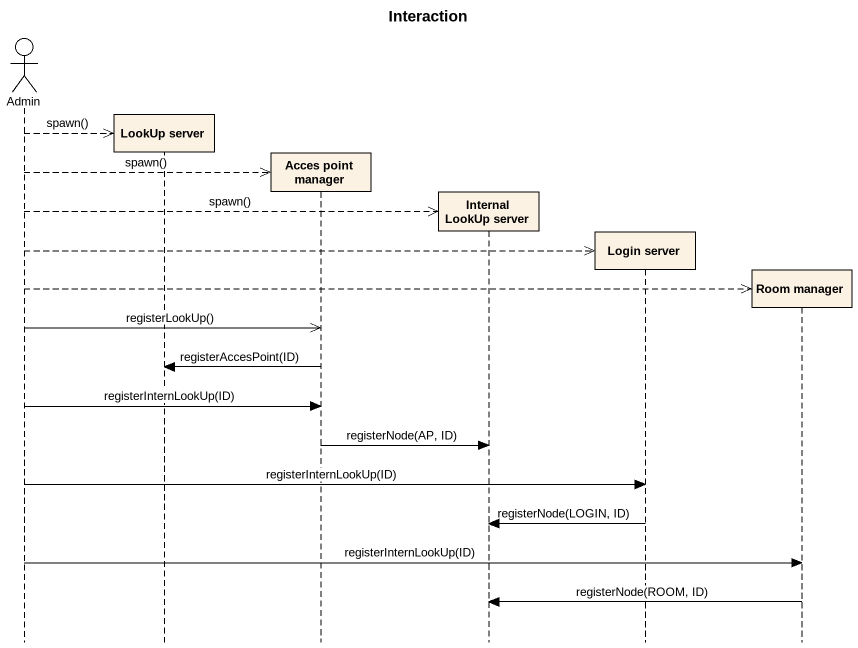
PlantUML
@startuml
title Interaction
hide footbox
actor Admin
participant "LookUp server" as LookUp_server
participant "Acces point manager" as Acces_point_manager
participant "Internal LookUp server" as Internal_LookUp_server
participant "Login server" as Login_server
participant "Room manager" as Room_manager

Admin -->> LookUp_server ** : spawn()
Admin -->> Acces_point_manager ** : spawn()
Admin -->> Internal_LookUp_server ** : spawn()
Admin -->> Login_server **
Admin -->> Room_manager **
Admin ->> Acces_point_manager : registerLookUp()
Acces_point_manager -> LookUp_server : registerAccesPoint(ID)
Admin -> Acces_point_manager : registerInternLookUp(ID)
Acces_point_manager -> Internal_LookUp_server : registerNode(AP, ID)
Admin -> Login_server : registerInternLookUp(ID)
Login_server -> Internal_LookUp_server : registerNode(LOGIN, ID)
Admin -> Room_manager : registerInternLookUp(ID)
Room_manager -> Internal_LookUp_server : registerNode(ROOM, ID)
@enduml
